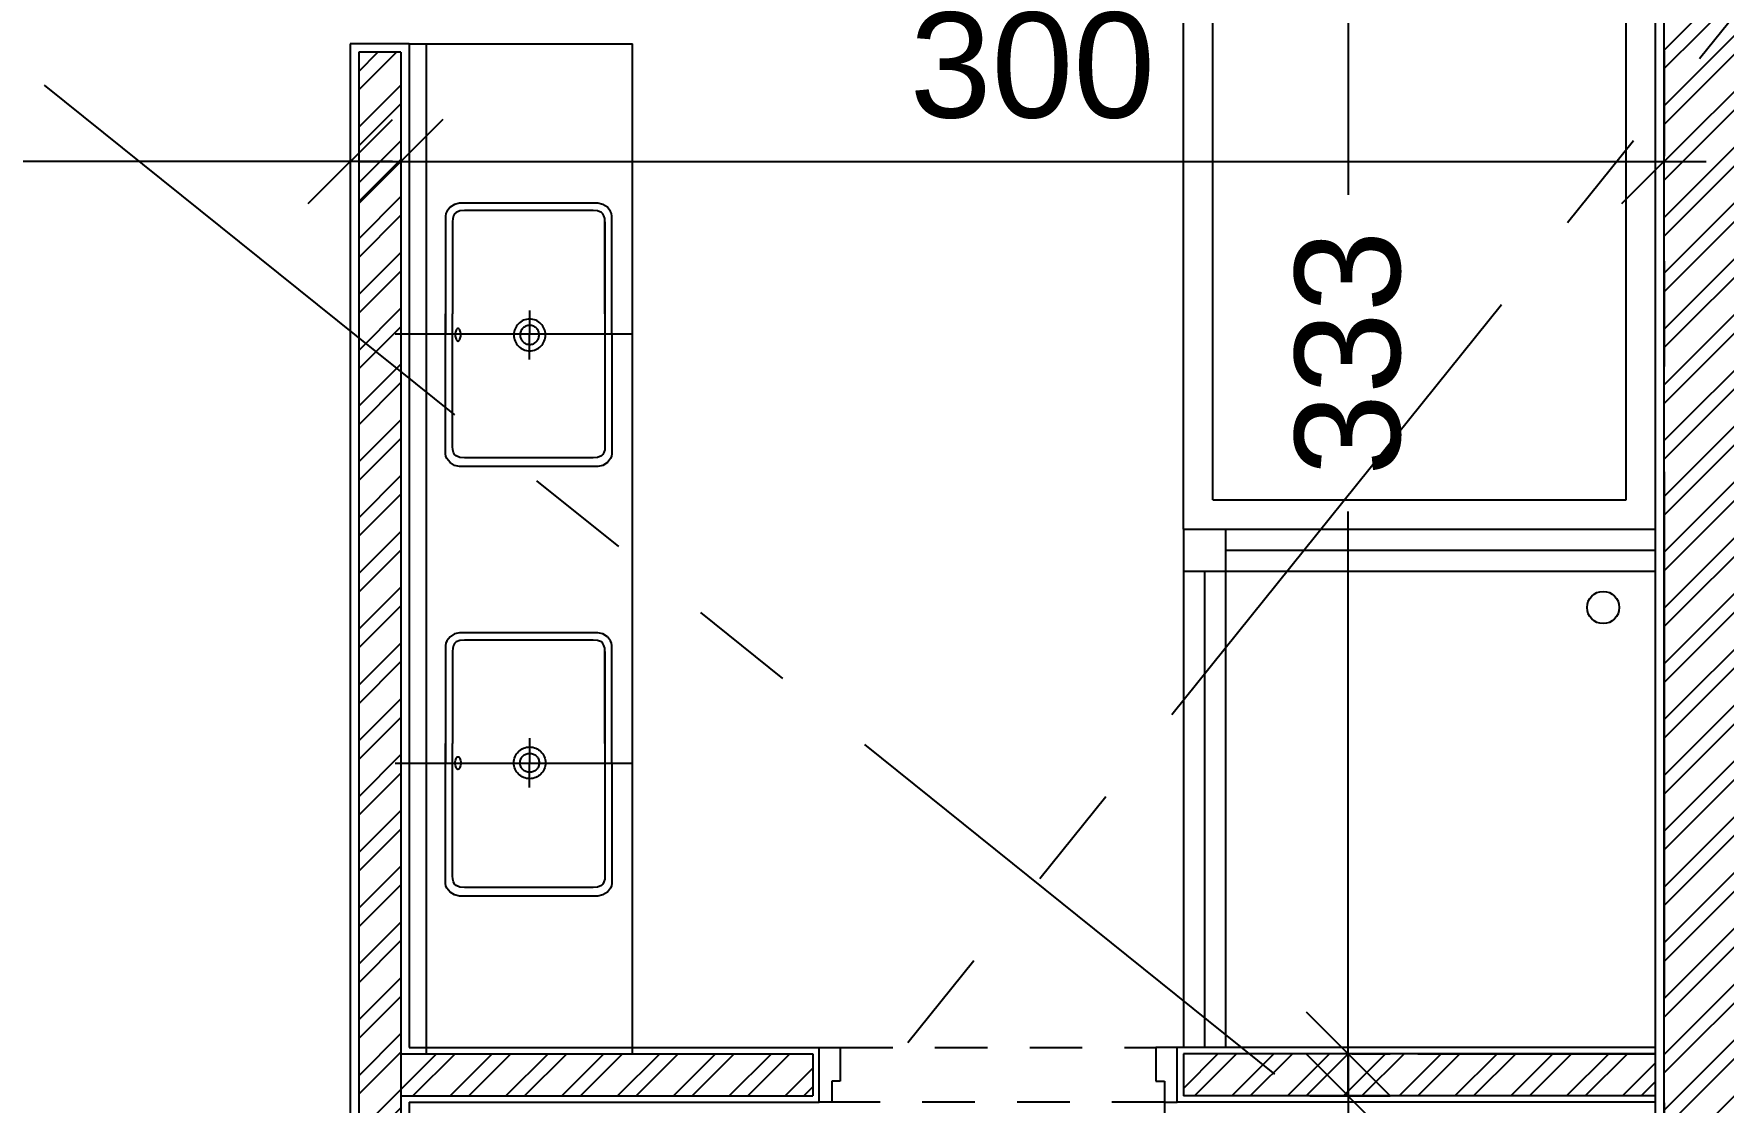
# Model space of a CAD drawing. Extents: x 186.8 to 246.9, y -2.6 to 70.8.
# Drawn here: x 198.744 to 202.756, y 44.455 to 46.994 of the extents above; entities that cross this region are included whole.
import ezdxf

# ---------------------------------------------------------------- set-up
doc = ezdxf.new("R2010")
doc.units = 0
doc.header["$MEASUREMENT"] = 0
doc.header["$PDMODE"] = 35
doc.header["$PDSIZE"] = 0.3
doc.linetypes.add('AXIS_100$0$A-AXIS$0$PHANTOM', pattern=[2.5, 1.25, -0.25, 0.25, -0.25, 0.25, -0.25])
doc.linetypes.add('HIDDEN2', pattern=[0.1875, 0.125, -0.0625])
doc.layers.get('0').update_dxf_attribs({"linetype": 'CONTINUOUS'})
doc.layers.get('DEFPOINTS').update_dxf_attribs({"linetype": 'CONTINUOUS'})
for name, color, linetype in [('a-dim', 3, 'CONTINUOUS'), ('A-FLOR-PFIX', 61, 'CONTINUOUS'), ('A-HATCH-WALL', 8, 'CONTINUOUS'), ('A-PLASTER', 8, 'CONTINUOUS'), ('A-PORTE', 1, 'CONTINUOUS'), ('A-WALL', 4, 'CONTINUOUS'), ('AXIS_100$0$A-AXIS-100', 10, 'AXIS_100$0$A-AXIS$0$PHANTOM'), ('glass-mirror-water', 141, 'CONTINUOUS'), ('sanitary', 6, 'CONTINUOUS')]:
    doc.layers.add(name, color=color, linetype=linetype)
doc.styles.add('A100-STEXT', font='ARIAL.TTF', dxfattribs={"height": 0.25})
doc.dimstyles.new('A100-DIM', dxfattribs={"dimtxt": 0.25, "dimasz": 0.2, "dimexe": 0.1, "dimexo": 0.3, "dimgap": 0.1, "dimtad": 1, "dimlfac": 100, "dimrnd": 0.5, "dimdsep": 46, "dimtxsty": 'A100-STEXT', "dimblk1": 'OBLIQUE', "dimblk2": 'OBLIQUE', "dimsah": 1, "dimcen": -0.05, "dimdle": 0.1, "dimclrd": 15, "dimclre": 15, "dimclrt": 256, "dimadec": 0, "dimazin": 0, "dimtfac": 0.28, "dimtix": 1, "dimtmove": 2, "dimatfit": 3, "dimldrblk": 'OBLIQUE', "dimfxl": 0, "dimtolj": 1, "dimarcsym": 0})
pattern_1 = [(45, (241.95445, -21.76068), (-0.06629126, 0.06629126), []), (45, (241.998645, -21.76068), (-0.06629126, 0.06629126), [])]

# ---------------------------------------------------------------- blocks, each defined once
blk = doc.blocks.new('_OBLIQUE')
at = {"color": 0, "linetype": 'ByBlock'}
blk.add_line((-0.5, -0.5), (0.5, 0.5), dxfattribs=at)
blk = doc.blocks.new('*D51')
at = {"layer": 'a-dim', "color": 15, "lineweight": -2}
for p, q in [((199.5155, 46.6902), (202.7155, 46.6902)), ((199.6155, 46.65), (199.6155, 46.5902)), ((202.6155, 46.65), (202.6155, 46.5902))]:
    blk.add_line(p, q, dxfattribs=at)
at = {"layer": 'DEFPOINTS', "color": 0}
for p in [(199.6155, 46.95), (202.6155, 46.95), (202.6155, 46.6902)]:
    blk.add_point(p, dxfattribs=at)
at = {"layer": 'a-dim', "color": 15, "lineweight": -2, "xscale": 0.2, "yscale": 0.2, "zscale": 0.2, "rotation": 180}
blk.add_blockref('_OBLIQUE', (199.6155, 46.6902), dxfattribs=at)
at = {"layer": 'a-dim', "color": 15, "lineweight": -2, "xscale": 0.2, "yscale": 0.2, "zscale": 0.2}
blk.add_blockref('_OBLIQUE', (202.6155, 46.6902), dxfattribs=at)
at = {"layer": 'a-dim', "insert": (201.1155, 46.9179), "char_height": 0.25, "attachment_point": 5, "style": 'A100-STEXT'}
blk.add_mtext('\\A1;300', dxfattribs=at)
blk = doc.blocks.new('*D52')
at = {"layer": 'a-dim', "color": 15, "lineweight": -2}
for p, q in [((201.8654, 44.57), (201.8654, 43.3)), ((201.774, 44.47), (201.9654, 44.47)), ((201.774, 43.4), (201.9654, 43.4))]:
    blk.add_line(p, q, dxfattribs=at)
at = {"layer": 'DEFPOINTS', "color": 0}
for p in [(201.474, 44.47), (201.474, 43.4), (201.8654, 43.4)]:
    blk.add_point(p, dxfattribs=at)
at = {"layer": 'a-dim', "color": 15, "lineweight": -2, "xscale": 0.2, "yscale": 0.2, "zscale": 0.2}
for p, rotation in [((201.8654, 44.47), 90), ((201.8654, 43.4), 270)]:
    blk.add_blockref('_OBLIQUE', p, dxfattribs=dict(at, rotation=rotation))
at = {"layer": 'a-dim', "insert": (201.6378, 43.935), "char_height": 0.25, "attachment_point": 5, "rotation": 90, "style": 'A100-STEXT'}
blk.add_mtext('\\A1;107', dxfattribs=at)
blk = doc.blocks.new('*D53')
at = {"layer": 'a-dim', "color": 15, "lineweight": -2}
for p, q in [((201.8654, 48), (201.8654, 46.6111)), ((201.874, 47.9), (201.9654, 47.9)), ((201.8654, 44.47), (201.8654, 45.8589)), ((201.874, 44.57), (201.9654, 44.57))]:
    blk.add_line(p, q, dxfattribs=at)
at = {"layer": 'DEFPOINTS', "color": 0}
for p in [(201.574, 47.9), (201.8654, 47.9), (201.574, 44.57)]:
    blk.add_point(p, dxfattribs=at)
at = {"layer": 'a-dim', "color": 15, "lineweight": -2, "xscale": 0.2, "yscale": 0.2, "zscale": 0.2}
for p, rotation in [((201.8654, 47.9), 90), ((201.8654, 44.57), 270)]:
    blk.add_blockref('_OBLIQUE', p, dxfattribs=dict(at, rotation=rotation))
at = {"layer": 'a-dim', "insert": (201.8654, 46.235), "char_height": 0.25, "attachment_point": 5, "rotation": 90, "style": 'A100-STEXT'}
blk.add_mtext('\\A1;333', dxfattribs=at)
blk = doc.blocks.new('*D71')
at = {"layer": 'a-dim', "color": 15, "lineweight": -2}
for p, q in [((199.5955, 46.6902), (195.7805, 46.6902)), ((195.8805, 46.67), (195.8805, 46.5902)), ((199.4955, 46.67), (199.4955, 46.5902))]:
    blk.add_line(p, q, dxfattribs=at)
at = {"layer": 'DEFPOINTS', "color": 0}
for p in [(195.8805, 46.97), (199.4955, 46.97), (195.8805, 46.6902)]:
    blk.add_point(p, dxfattribs=at)
at = {"layer": 'a-dim', "color": 15, "lineweight": -2, "xscale": 0.2, "yscale": 0.2, "zscale": 0.2}
for p, rotation in [((195.8805, 46.6902), 180.000000000046), ((199.4955, 46.6902), 4.596323321948147e-11)]:
    blk.add_blockref('_OBLIQUE', p, dxfattribs=dict(at, rotation=rotation))
at = {"layer": 'a-dim', "insert": (197.688, 46.918), "char_height": 0.25, "attachment_point": 5, "style": 'A100-STEXT'}
blk.add_mtext('\\A1;361.5', dxfattribs=at)

msp = doc.modelspace()

# ---------------------------------------------------------------- hatches: boundary and pattern name
at = {"layer": 'A-HATCH-WALL'}
h = msp.add_hatch(dxfattribs=at)
h.set_pattern_fill('ANSI32', color=256, scale=0.25, style=0)
h.set_pattern_definition(pattern_1)
h.paths.add_polyline_path([(202.91554, 47.3), (202.76554, 47.3), (202.76554, 43.4), (202.91554, 43.4)])
h.paths.add_polyline_path([(202.76554, 47.3), (202.61554, 47.3), (202.61554, 43.4), (202.76554, 43.4)])
h = msp.add_hatch(dxfattribs=at)
h.set_pattern_fill('ANSI32', color=256, scale=0.25, style=0)
h.set_pattern_definition(pattern_1)
h.paths.add_polyline_path([(199.61554, 46.95), (199.51554, 46.95), (199.51554, 43.97054), (199.61554, 43.97054)])
h.paths.add_polyline_path([(199.61554, 43.97054), (199.51554, 43.97054), (199.51554, 43.4), (199.61554, 43.4)])
h = msp.add_hatch(dxfattribs=at)
h.set_pattern_fill('ANSI32', color=256, scale=0.25, style=0)
h.set_pattern_definition(pattern_1)
h.paths.add_polyline_path([(199.61554, 44.57), (199.61554, 44.47), (200.59401, 44.47), (200.59401, 44.57)])
h.paths.add_polyline_path([(202.59554, 44.47), (202.59554, 44.57), (201.47401, 44.57), (201.47401, 44.47)])

# ---------------------------------------------------------------- linework, layer by layer
at = {"layer": 'A-FLOR-PFIX'}
for p, q in [((201.47401, 45.81657), (201.47401, 47.92)), ((201.54401, 45.88657), (201.54401, 47.83095)), ((202.52554, 45.88657), (202.52554, 47.83095)), ((199.63554, 46.97), (200.16554, 46.97)), ((200.16554, 44.57), (200.16554, 46.97)), ((200.16505, 46.2802), (199.60224, 46.2802)), ((201.54401, 45.88657), (202.52554, 45.88657)), ((201.47401, 45.81657), (202.59554, 45.81657)), ((201.47401, 45.81657), (201.47401, 44.585)), ((201.57401, 45.81657), (201.57401, 44.585)), ((201.57401, 45.76657), (202.59554, 45.76657)), ((201.47401, 45.71657), (202.59554, 45.71657)), ((201.52401, 45.71657), (201.52401, 44.585)), ((200.16505, 45.25955), (199.60224, 45.25955))]:
    msp.add_line(p, q, dxfattribs=at)
for points in [[(200.11661, 46.27873), (200.11661, 46.33099), (200.11661, 46.33837), (200.11661, 46.34983), (200.11661, 46.3647), (200.11661, 46.3823), (200.11661, 46.40194), (200.11661, 46.44462), (200.11661, 46.4873), (200.11661, 46.50694), (200.11661, 46.52454), (200.11661, 46.53941), (200.11661, 46.55087), (200.11661, 46.55825), (200.11661, 46.56086), (200.11583, 46.56645), (200.11366, 46.57188), (200.106, 46.58154), (200.09544, 46.58841), (200.08376, 46.59103), (200.08282, 46.59103), (200.08006, 46.59103), (200.07562, 46.59103), (200.06962, 46.59103), (200.05339, 46.59103), (200.03234, 46.59103), (200.00743, 46.59103), (199.97963, 46.59103), (199.9192, 46.59103), (199.85878, 46.59103), (199.83098, 46.59103), (199.80607, 46.59103), (199.78502, 46.59103), (199.76879, 46.59103), (199.76278, 46.59103), (199.75835, 46.59103), (199.75559, 46.59103), (199.75465, 46.59103), (199.74297, 46.58841), (199.7324, 46.58154), (199.72475, 46.57188), (199.72257, 46.56645), (199.72179, 46.56086), (199.72179, 46.55825), (199.72179, 46.55087), (199.72179, 46.53941), (199.72179, 46.52454), (199.72179, 46.50694), (199.72179, 46.4873), (199.72179, 46.44462), (199.72179, 46.40194), (199.72179, 46.3823), (199.72179, 46.3647), (199.72179, 46.34983), (199.72179, 46.33837), (199.72179, 46.27873), (199.72179, 46.32838)], [(200.10022, 46.32838), (200.10022, 46.33083), (200.10022, 46.33776), (200.10022, 46.34852), (200.10022, 46.36249), (200.10022, 46.37901), (200.10022, 46.39745), (200.10022, 46.43752), (200.10022, 46.4776), (200.10022, 46.49604), (200.10022, 46.51256), (200.10022, 46.52653), (200.10022, 46.53729), (200.10022, 46.54422), (200.10022, 46.54667), (200.09963, 46.55472), (200.09793, 46.56103), (200.09526, 46.56583), (200.09175, 46.56929), (200.08276, 46.57307), (200.07201, 46.57397), (200.07113, 46.57397), (200.06858, 46.57397), (200.06445, 46.57397), (200.05888, 46.57397), (200.04381, 46.57397), (200.02426, 46.57397), (200.00113, 46.57397), (199.97531, 46.57397), (199.9192, 46.57397), (199.86309, 46.57397), (199.83728, 46.57397), (199.81415, 46.57397), (199.7946, 46.57397), (199.77953, 46.57397), (199.77395, 46.57397), (199.76983, 46.57397), (199.76727, 46.57397), (199.76639, 46.57397), (199.75565, 46.57307), (199.74665, 46.56929), (199.74315, 46.56583), (199.74048, 46.56103), (199.73878, 46.55472), (199.73819, 46.54667), (199.73819, 46.54422), (199.73819, 46.53729), (199.73819, 46.52653), (199.73819, 46.51256), (199.73819, 46.49604), (199.73819, 46.4776), (199.73819, 46.43752), (199.73819, 46.39745), (199.73819, 46.37901), (199.73819, 46.36249), (199.73819, 46.34852), (199.73819, 46.33776), (199.73819, 46.33083), (199.73819, 46.32838)], [(200.10022, 46.54667), (200.10022, 46.22919), (200.10022, 46.22226), (200.10022, 46.21149), (200.10022, 46.19753), (200.10022, 46.18101), (200.10022, 46.16257), (200.10022, 46.12249), (200.10022, 46.08241), (200.10022, 46.06397), (200.10022, 46.04745), (200.10022, 46.03348), (200.10022, 46.02272), (200.10022, 46.01579), (200.10022, 46.01334), (200.09963, 46.00529), (200.09793, 45.99898), (200.09526, 45.99419), (200.09175, 45.99072), (200.08276, 45.98695), (200.07201, 45.98605), (200.07113, 45.98605), (200.06858, 45.98605), (200.06445, 45.98605), (200.05888, 45.98605), (200.04381, 45.98605), (200.02426, 45.98605), (200.00113, 45.98605), (199.97531, 45.98605), (199.9192, 45.98605), (199.86309, 45.98605), (199.83728, 45.98605), (199.81415, 45.98605), (199.7946, 45.98605), (199.77953, 45.98605), (199.77395, 45.98605), (199.76983, 45.98605), (199.76727, 45.98605), (199.76639, 45.98605), (199.75565, 45.98695), (199.74665, 45.99072), (199.74315, 45.99419), (199.74048, 45.99898), (199.73878, 46.00529), (199.73819, 46.01334), (199.73819, 46.01579), (199.73819, 46.02272), (199.73819, 46.03348), (199.73819, 46.04745), (199.73819, 46.06397), (199.73819, 46.08241), (199.73819, 46.12249), (199.73819, 46.16257), (199.73819, 46.18101), (199.73819, 46.19753), (199.73819, 46.21149), (199.73819, 46.22226), (199.73819, 46.22919), (199.73819, 46.32828)], [(199.92147, 46.24057), (199.92532, 46.24076), (199.92907, 46.24133), (199.93268, 46.24226), (199.93614, 46.24353), (199.93944, 46.24512), (199.94255, 46.24701), (199.94545, 46.24918), (199.94813, 46.25161), (199.95056, 46.25429), (199.95273, 46.25719), (199.95462, 46.2603), (199.95621, 46.2636), (199.95748, 46.26706), (199.95841, 46.27067), (199.95898, 46.27442), (199.95917, 46.27827), (199.95898, 46.28213), (199.95841, 46.28587), (199.95748, 46.28948), (199.95621, 46.29295), (199.95462, 46.29624), (199.95273, 46.29935), (199.95056, 46.30226), (199.94813, 46.30493), (199.94545, 46.30737), (199.94255, 46.30954), (199.93944, 46.31143), (199.93614, 46.31301), (199.93268, 46.31428), (199.92907, 46.31521), (199.92532, 46.31578), (199.92147, 46.31598), (199.91761, 46.31578), (199.91387, 46.31521), (199.91025, 46.31428), (199.90679, 46.31301), (199.90349, 46.31143), (199.90039, 46.30954), (199.89748, 46.30737), (199.89481, 46.30493), (199.89237, 46.30226), (199.8902, 46.29935), (199.88831, 46.29624), (199.88673, 46.29295), (199.88546, 46.28948), (199.88453, 46.28587), (199.88396, 46.28213), (199.88377, 46.27827), (199.88396, 46.27442), (199.88453, 46.27067), (199.88546, 46.26706), (199.88673, 46.2636), (199.88831, 46.2603), (199.8902, 46.25719), (199.89237, 46.25429), (199.89481, 46.25161), (199.89748, 46.24918), (199.90039, 46.24701), (199.90349, 46.24512), (199.90679, 46.24353), (199.91025, 46.24226), (199.91387, 46.24133), (199.91761, 46.24076), (199.92147, 46.24057), (199.92147, 46.24057)], [(199.92147, 46.33663), (199.92147, 46.27827)], [(200.11661, 46.27873), (200.11661, 46.22556), (200.11661, 46.21818), (200.11661, 46.20671), (200.11661, 46.19184), (200.11661, 46.17425), (200.11661, 46.15461), (200.11661, 46.11193), (200.11661, 46.06924), (200.11661, 46.0496), (200.11661, 46.03201), (200.11661, 46.01714), (200.11661, 46.00567), (200.11661, 45.99829), (200.11661, 45.99568), (200.11583, 45.9901), (200.11366, 45.98467), (200.106, 45.975), (200.09544, 45.96813), (200.08376, 45.96552), (200.08282, 45.96552), (200.08006, 45.96552), (200.07562, 45.96552), (200.06962, 45.96552), (200.05339, 45.96552), (200.03234, 45.96552), (200.00743, 45.96552), (199.97963, 45.96552), (199.9192, 45.96552), (199.85878, 45.96552), (199.83098, 45.96552), (199.80607, 45.96552), (199.78502, 45.96552), (199.76879, 45.96552), (199.76278, 45.96552), (199.75835, 45.96552), (199.75559, 45.96552), (199.75465, 45.96552), (199.74297, 45.96813), (199.7324, 45.975), (199.72475, 45.98467), (199.72257, 45.9901), (199.72179, 45.99568), (199.72179, 45.99829), (199.72179, 46.00567), (199.72179, 46.01714), (199.72179, 46.03201), (199.72179, 46.0496), (199.72179, 46.06924), (199.72179, 46.11193), (199.72179, 46.15461), (199.72179, 46.17425), (199.72179, 46.19184), (199.72179, 46.20671), (199.72179, 46.21818), (199.72179, 46.22556), (199.72179, 46.27873)], [(199.7513, 46.2637), (199.75197, 46.26377), (199.75262, 46.264), (199.75324, 46.26437), (199.75385, 46.26488), (199.75442, 46.26551), (199.75496, 46.26627), (199.75546, 46.26714), (199.75592, 46.26811), (199.75672, 46.27034), (199.75733, 46.27289), (199.75771, 46.27572), (199.75784, 46.27875), (199.75771, 46.28179), (199.75733, 46.28462), (199.75672, 46.28717), (199.75592, 46.2894), (199.75546, 46.29038), (199.75496, 46.29124), (199.75442, 46.292), (199.75385, 46.29263), (199.75324, 46.29314), (199.75262, 46.29351), (199.75197, 46.29374), (199.7513, 46.29382), (199.75063, 46.29374), (199.74998, 46.29351), (199.74935, 46.29314), (199.74875, 46.29263), (199.74818, 46.292), (199.74764, 46.29124), (199.74714, 46.29038), (199.74667, 46.2894), (199.74588, 46.28717), (199.74527, 46.28462), (199.74489, 46.28179), (199.74476, 46.27875), (199.74489, 46.27572), (199.74527, 46.27289), (199.74588, 46.27034), (199.74667, 46.26811), (199.74714, 46.26714), (199.74764, 46.26627), (199.74818, 46.26551), (199.74875, 46.26488), (199.74935, 46.26437), (199.74998, 46.264), (199.75063, 46.26377), (199.7513, 46.2637), (199.7513, 46.2637)], [(199.92147, 46.25565), (199.92378, 46.25577), (199.92603, 46.25611), (199.92819, 46.25667), (199.93027, 46.25743), (199.93225, 46.25838), (199.93412, 46.25952), (199.93586, 46.26082), (199.93746, 46.26228), (199.93892, 46.26388), (199.94023, 46.26563), (199.94136, 46.26749), (199.94231, 46.26947), (199.94307, 46.27155), (199.94363, 46.27371), (199.94397, 46.27596), (199.94409, 46.27827), (199.94397, 46.28059), (199.94363, 46.28283), (199.94307, 46.285), (199.94231, 46.28708), (199.94136, 46.28906), (199.94023, 46.29093), (199.93892, 46.29267), (199.93746, 46.29427), (199.93586, 46.29573), (199.93412, 46.29704), (199.93225, 46.29817), (199.93027, 46.29912), (199.92819, 46.29989), (199.92603, 46.30044), (199.92378, 46.30079), (199.92147, 46.3009), (199.91915, 46.30079), (199.91691, 46.30044), (199.91474, 46.29989), (199.91266, 46.29912), (199.91068, 46.29817), (199.90882, 46.29704), (199.90708, 46.29573), (199.90547, 46.29427), (199.90401, 46.29267), (199.90271, 46.29093), (199.90158, 46.28906), (199.90062, 46.28708), (199.89986, 46.285), (199.89931, 46.28283), (199.89896, 46.28059), (199.89885, 46.27827), (199.89896, 46.27596), (199.89931, 46.27371), (199.89986, 46.27155), (199.90062, 46.26947), (199.90158, 46.26749), (199.90271, 46.26563), (199.90401, 46.26388), (199.90547, 46.26228), (199.90708, 46.26082), (199.90882, 46.25952), (199.91068, 46.25838), (199.91266, 46.25743), (199.91474, 46.25667), (199.91691, 46.25611), (199.91915, 46.25577), (199.92147, 46.25565), (199.92147, 46.25565)], [(199.92147, 46.21991), (199.92147, 46.27827)], [(200.11661, 45.25809), (200.11661, 45.31034), (200.11661, 45.31772), (200.11661, 45.32919), (200.11661, 45.34406), (200.11661, 45.36165), (200.11661, 45.38129), (200.11661, 45.42397), (200.11661, 45.46666), (200.11661, 45.4863), (200.11661, 45.50389), (200.11661, 45.51876), (200.11661, 45.53023), (200.11661, 45.53761), (200.11661, 45.54022), (200.11583, 45.5458), (200.11366, 45.55123), (200.106, 45.5609), (200.09544, 45.56777), (200.08376, 45.57038), (200.08282, 45.57038), (200.08006, 45.57038), (200.07562, 45.57038), (200.06962, 45.57038), (200.05339, 45.57038), (200.03234, 45.57038), (200.00743, 45.57038), (199.97963, 45.57038), (199.9192, 45.57038), (199.85878, 45.57038), (199.83098, 45.57038), (199.80607, 45.57038), (199.78502, 45.57038), (199.76879, 45.57038), (199.76278, 45.57038), (199.75835, 45.57038), (199.75559, 45.57038), (199.75465, 45.57038), (199.74297, 45.56777), (199.7324, 45.5609), (199.72475, 45.55123), (199.72257, 45.5458), (199.72179, 45.54022), (199.72179, 45.53761), (199.72179, 45.53023), (199.72179, 45.51876), (199.72179, 45.50389), (199.72179, 45.4863), (199.72179, 45.46666), (199.72179, 45.42397), (199.72179, 45.38129), (199.72179, 45.36165), (199.72179, 45.34406), (199.72179, 45.32919), (199.72179, 45.31772), (199.72179, 45.25809), (199.72179, 45.30773)], [(200.10022, 45.30773), (200.10022, 45.31018), (200.10022, 45.31711), (200.10022, 45.32788), (200.10022, 45.34184), (200.10022, 45.35836), (200.10022, 45.3768), (200.10022, 45.41688), (200.10022, 45.45696), (200.10022, 45.4754), (200.10022, 45.49192), (200.10022, 45.50588), (200.10022, 45.51665), (200.10022, 45.52358), (200.10022, 45.52603), (200.09963, 45.53407), (200.09793, 45.54039), (200.09526, 45.54518), (200.09175, 45.54865), (200.08276, 45.55242), (200.07201, 45.55332), (200.07113, 45.55332), (200.06858, 45.55332), (200.06445, 45.55332), (200.05888, 45.55332), (200.04381, 45.55332), (200.02426, 45.55332), (200.00113, 45.55332), (199.97531, 45.55332), (199.9192, 45.55332), (199.86309, 45.55332), (199.83728, 45.55332), (199.81415, 45.55332), (199.7946, 45.55332), (199.77953, 45.55332), (199.77395, 45.55332), (199.76983, 45.55332), (199.76727, 45.55332), (199.76639, 45.55332), (199.75565, 45.55242), (199.74665, 45.54865), (199.74315, 45.54518), (199.74048, 45.54039), (199.73878, 45.53407), (199.73819, 45.52603), (199.73819, 45.52358), (199.73819, 45.51665), (199.73819, 45.50588), (199.73819, 45.49192), (199.73819, 45.4754), (199.73819, 45.45696), (199.73819, 45.41688), (199.73819, 45.3768), (199.73819, 45.35836), (199.73819, 45.34184), (199.73819, 45.32788), (199.73819, 45.31711), (199.73819, 45.31018), (199.73819, 45.30773)], [(200.10022, 45.52603), (200.10022, 45.20854), (200.10022, 45.20161), (200.10022, 45.19085), (200.10022, 45.17688), (200.10022, 45.16036), (200.10022, 45.14192), (200.10022, 45.10184), (200.10022, 45.06176), (200.10022, 45.04332), (200.10022, 45.0268), (200.10022, 45.01284), (200.10022, 45.00207), (200.10022, 44.99514), (200.10022, 44.99269), (200.09963, 44.98465), (200.09793, 44.97833), (200.09526, 44.97354), (200.09175, 44.97007), (200.08276, 44.9663), (200.07201, 44.9654), (200.07113, 44.9654), (200.06858, 44.9654), (200.06445, 44.9654), (200.05888, 44.9654), (200.04381, 44.9654), (200.02426, 44.9654), (200.00113, 44.9654), (199.97531, 44.9654), (199.9192, 44.9654), (199.86309, 44.9654), (199.83728, 44.9654), (199.81415, 44.9654), (199.7946, 44.9654), (199.77953, 44.9654), (199.77395, 44.9654), (199.76983, 44.9654), (199.76727, 44.9654), (199.76639, 44.9654), (199.75565, 44.9663), (199.74665, 44.97007), (199.74315, 44.97354), (199.74048, 44.97833), (199.73878, 44.98465), (199.73819, 44.99269), (199.73819, 44.99514), (199.73819, 45.00207), (199.73819, 45.01284), (199.73819, 45.0268), (199.73819, 45.04332), (199.73819, 45.06176), (199.73819, 45.10184), (199.73819, 45.14192), (199.73819, 45.16036), (199.73819, 45.17688), (199.73819, 45.19085), (199.73819, 45.20161), (199.73819, 45.20854), (199.73819, 45.30763)], [(199.92147, 45.31984), (199.92147, 45.26148)], [(199.7513, 45.27606), (199.75197, 45.27598), (199.75262, 45.27575), (199.75324, 45.27538), (199.75385, 45.27487), (199.75442, 45.27424), (199.75496, 45.27349), (199.75546, 45.27262), (199.75592, 45.27165), (199.75672, 45.26942), (199.75733, 45.26686), (199.75771, 45.26403), (199.75784, 45.261), (199.75771, 45.25796), (199.75733, 45.25514), (199.75672, 45.25258), (199.75592, 45.25035), (199.75546, 45.24938), (199.75496, 45.24851), (199.75442, 45.24775), (199.75385, 45.24712), (199.75324, 45.24661), (199.75262, 45.24624), (199.75197, 45.24601), (199.7513, 45.24593), (199.75063, 45.24601), (199.74998, 45.24624), (199.74935, 45.24661), (199.74875, 45.24712), (199.74818, 45.24775), (199.74764, 45.24851), (199.74714, 45.24938), (199.74667, 45.25035), (199.74588, 45.25258), (199.74527, 45.25514), (199.74489, 45.25796), (199.74476, 45.261), (199.74489, 45.26403), (199.74527, 45.26686), (199.74588, 45.26942), (199.74667, 45.27165), (199.74714, 45.27262), (199.74764, 45.27349), (199.74818, 45.27424), (199.74875, 45.27487), (199.74935, 45.27538), (199.74998, 45.27575), (199.75063, 45.27598), (199.7513, 45.27606), (199.7513, 45.27606)], [(199.92147, 45.29919), (199.92532, 45.29899), (199.92907, 45.29842), (199.93268, 45.29749), (199.93614, 45.29622), (199.93944, 45.29464), (199.94255, 45.29275), (199.94545, 45.29058), (199.94813, 45.28814), (199.95056, 45.28547), (199.95273, 45.28256), (199.95462, 45.27945), (199.95621, 45.27616), (199.95748, 45.27269), (199.95841, 45.26908), (199.95898, 45.26534), (199.95917, 45.26148), (199.95898, 45.25763), (199.95841, 45.25388), (199.95748, 45.25027), (199.95621, 45.24681), (199.95462, 45.24351), (199.95273, 45.2404), (199.95056, 45.2375), (199.94813, 45.23482), (199.94545, 45.23239), (199.94255, 45.23022), (199.93944, 45.22833), (199.93614, 45.22674), (199.93268, 45.22547), (199.92907, 45.22454), (199.92532, 45.22397), (199.92147, 45.22378), (199.91761, 45.22397), (199.91387, 45.22454), (199.91025, 45.22547), (199.90679, 45.22674), (199.90349, 45.22833), (199.90039, 45.23022), (199.89748, 45.23239), (199.89481, 45.23482), (199.89237, 45.2375), (199.8902, 45.2404), (199.88831, 45.24351), (199.88673, 45.24681), (199.88546, 45.25027), (199.88453, 45.25388), (199.88396, 45.25763), (199.88377, 45.26148), (199.88396, 45.26534), (199.88453, 45.26908), (199.88546, 45.27269), (199.88673, 45.27616), (199.88831, 45.27945), (199.8902, 45.28256), (199.89237, 45.28547), (199.89481, 45.28814), (199.89748, 45.29058), (199.90039, 45.29275), (199.90349, 45.29464), (199.90679, 45.29622), (199.91025, 45.29749), (199.91387, 45.29842), (199.91761, 45.29899), (199.92147, 45.29919), (199.92147, 45.29919)], [(199.92147, 45.2841), (199.92378, 45.28398), (199.92603, 45.28364), (199.92819, 45.28308), (199.93027, 45.28232), (199.93225, 45.28137), (199.93412, 45.28024), (199.93586, 45.27894), (199.93746, 45.27748), (199.93892, 45.27587), (199.94023, 45.27413), (199.94136, 45.27226), (199.94231, 45.27029), (199.94307, 45.26821), (199.94363, 45.26604), (199.94397, 45.26379), (199.94409, 45.26148), (199.94397, 45.25917), (199.94363, 45.25692), (199.94307, 45.25475), (199.94231, 45.25267), (199.94136, 45.25069), (199.94023, 45.24883), (199.93892, 45.24709), (199.93746, 45.24548), (199.93586, 45.24402), (199.93412, 45.24272), (199.93225, 45.24158), (199.93027, 45.24063), (199.92819, 45.23987), (199.92603, 45.23931), (199.92378, 45.23897), (199.92147, 45.23885), (199.91915, 45.23897), (199.91691, 45.23931), (199.91474, 45.23987), (199.91266, 45.24063), (199.91068, 45.24158), (199.90882, 45.24272), (199.90708, 45.24402), (199.90547, 45.24548), (199.90401, 45.24709), (199.90271, 45.24883), (199.90158, 45.25069), (199.90062, 45.25267), (199.89986, 45.25475), (199.89931, 45.25692), (199.89896, 45.25917), (199.89885, 45.26148), (199.89896, 45.26379), (199.89931, 45.26604), (199.89986, 45.26821), (199.90062, 45.27029), (199.90158, 45.27226), (199.90271, 45.27413), (199.90401, 45.27587), (199.90547, 45.27748), (199.90708, 45.27894), (199.90882, 45.28024), (199.91068, 45.28137), (199.91266, 45.28232), (199.91474, 45.28308), (199.91691, 45.28364), (199.91915, 45.28398), (199.92147, 45.2841), (199.92147, 45.2841)], [(199.92147, 45.20312), (199.92147, 45.26148)], [(200.11661, 45.25809), (200.11661, 45.20491), (200.11661, 45.19753), (200.11661, 45.18607), (200.11661, 45.1712), (200.11661, 45.1536), (200.11661, 45.13396), (200.11661, 45.09128), (200.11661, 45.0486), (200.11661, 45.02896), (200.11661, 45.01136), (200.11661, 44.99649), (200.11661, 44.98503), (200.11661, 44.97765), (200.11661, 44.97504), (200.11583, 44.96945), (200.11366, 44.96402), (200.106, 44.95436), (200.09544, 44.94749), (200.08376, 44.94487), (200.08282, 44.94487), (200.08006, 44.94487), (200.07562, 44.94487), (200.06962, 44.94487), (200.05339, 44.94487), (200.03234, 44.94487), (200.00743, 44.94487), (199.97963, 44.94487), (199.9192, 44.94487), (199.85878, 44.94487), (199.83098, 44.94487), (199.80607, 44.94487), (199.78502, 44.94487), (199.76879, 44.94487), (199.76278, 44.94487), (199.75835, 44.94487), (199.75559, 44.94487), (199.75465, 44.94487), (199.74297, 44.94749), (199.7324, 44.95436), (199.72475, 44.96402), (199.72257, 44.96945), (199.72179, 44.97504), (199.72179, 44.97765), (199.72179, 44.98503), (199.72179, 44.99649), (199.72179, 45.01136), (199.72179, 45.02896), (199.72179, 45.0486), (199.72179, 45.09128), (199.72179, 45.13396), (199.72179, 45.1536), (199.72179, 45.1712), (199.72179, 45.18607), (199.72179, 45.19753), (199.72179, 45.20491), (199.72179, 45.25809)]]:
    msp.add_lwpolyline(points, dxfattribs=at)
msp.add_circle((202.47106, 45.63057), 0.03828, dxfattribs=at)
at = {"layer": 'A-PLASTER'}
for p, q in [((202.59554, 43.415), (202.59554, 47.92)), ((199.49554, 46.97), (199.49554, 43.4)), ((199.63554, 46.97), (199.49554, 46.97)), ((199.63554, 46.97), (199.63554, 44.585)), ((199.63554, 44.585), (200.60901, 44.585)), ((202.59554, 44.585), (201.45901, 44.585)), ((201.45901, 44.455), (201.45901, 44.585)), ((199.63554, 44.455), (200.60901, 44.455)), ((199.63554, 44.455), (199.63554, 43.415)), ((202.59554, 44.455), (201.45901, 44.455))]:
    msp.add_line(p, q, dxfattribs=at)
at = {"layer": 'A-PORTE'}
for p, q in [((200.60901, 44.585), (200.65901, 44.585)), ((200.60901, 44.455), (200.60901, 44.585)), ((200.65901, 44.585), (200.65901, 44.505)), ((201.45901, 44.585), (201.40901, 44.585)), ((201.40901, 44.585), (201.40901, 44.505)), ((201.45901, 44.455), (201.45901, 44.585)), ((200.65901, 44.505), (200.63901, 44.505)), ((200.63901, 44.505), (200.63901, 44.455)), ((201.40901, 44.505), (201.42901, 44.505)), ((201.42901, 44.505), (201.42901, 44.455)), ((200.63901, 44.455), (200.60901, 44.455)), ((201.42901, 44.455), (201.39901, 44.455)), ((201.42901, 44.455), (201.42901, 43.705)), ((201.42901, 44.455), (201.45901, 44.455))]:
    msp.add_line(p, q, dxfattribs=at)
at = {"layer": 'A-PORTE', "linetype": 'HIDDEN2'}
for p, q in [((200.65901, 44.585), (201.40901, 44.585)), ((201.42901, 44.455), (200.63901, 44.455))]:
    msp.add_line(p, q, dxfattribs=at)
at = {"layer": 'A-WALL'}
for p, q in [((202.61554, 43.4), (202.61554, 47.3)), ((199.51554, 46.95), (199.51554, 43.4)), ((199.61554, 46.95), (199.51554, 46.95)), ((199.61554, 46.95), (199.61554, 43.4)), ((199.61554, 44.57), (200.59401, 44.57)), ((200.59401, 44.57), (200.59401, 44.47)), ((202.59554, 44.57), (201.47401, 44.57)), ((201.47401, 44.57), (201.47401, 44.47)), ((199.61554, 44.47), (200.59401, 44.47)), ((202.59554, 44.47), (201.47401, 44.47))]:
    msp.add_line(p, q, dxfattribs=at)
at = {"layer": 'AXIS_100$0$A-AXIS-100'}
for p, q in [((199.87967, 43.42837), (221.33107, 70.10253)), ((202.61554, 63.4533), (202.61554, 41.71458)), ((227.01784, 24.15436), (191.22854, 52.93617))]:
    msp.add_line(p, q, dxfattribs=at)
at = {"layer": 'glass-mirror-water'}
msp.add_line((199.67554, 46.97), (199.67554, 44.57), dxfattribs=at)
at = {"layer": 'sanitary'}
for p, q in [((199.61554, 45.30568), (199.61554, 44.87368)), ((202.03104, 44.57), (202.59554, 44.57))]:
    msp.add_line(p, q, dxfattribs=at)

# ---------------------------------------------------------------- dimensions: what is measured, and where the dimension line sits
at = {"layer": 'a-dim'}
dim = msp.add_linear_dim(base=(201.86543, 47.9), p1=(201.57401, 44.57), p2=(201.57401, 47.9), angle=90, dimstyle='A100-DIM', dxfattribs=at)
dim.commit()
dim.dimension.update_dxf_attribs({"geometry": '*D53', "text_midpoint": (201.86543, 46.235), "dimtype": 161})
for p1, p2, distance, picture, middle in [((199.49554, 46.97), (195.88054, 46.97), 0.27978, '*D71', (197.68804, 46.91795)), ((199.61554, 46.95), (202.61554, 46.95), -0.25978, '*D51', (201.11554, 46.91795)), ((201.47401, 44.47), (201.47401, 43.4), 0.39142, '*D52', (201.63779, 43.935))]:
    dim = msp.add_aligned_dim(p1=p1, p2=p2, distance=distance, dimstyle='A100-DIM', dxfattribs=at)
    dim.commit()
    dim.dimension.update_dxf_attribs({"geometry": picture, "text_midpoint": middle})

doc.saveas('drawing.dxf')
